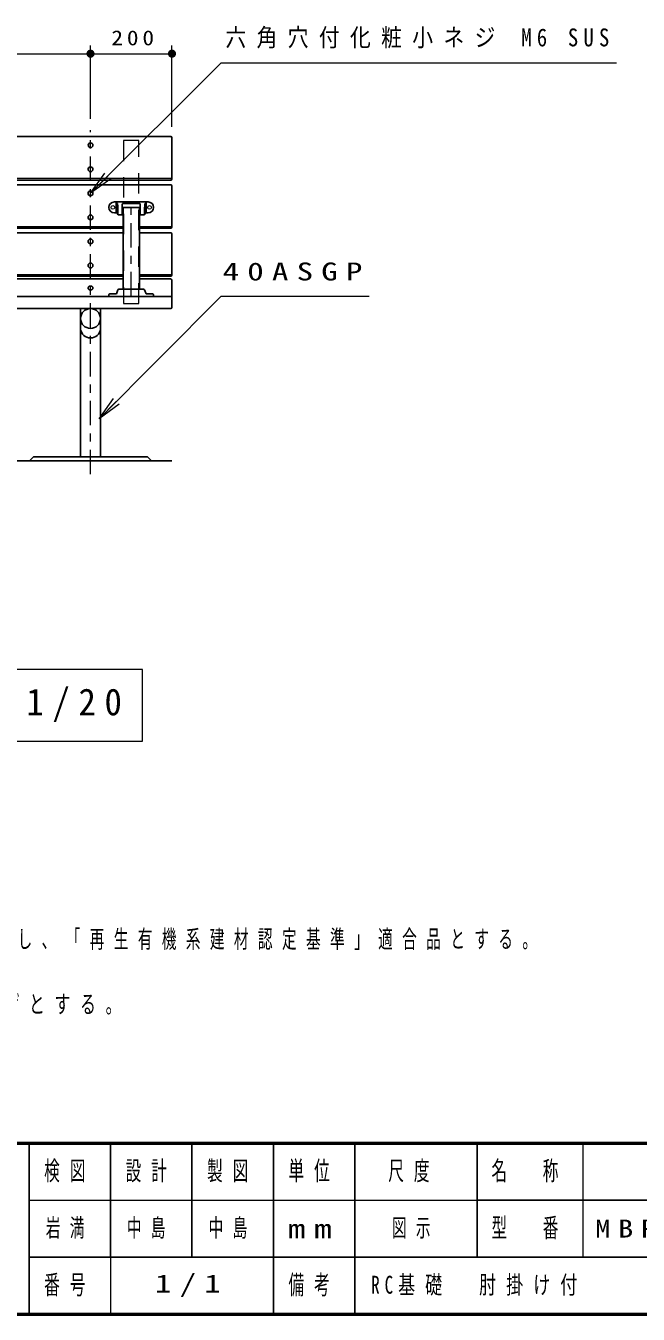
# Model space of a CAD drawing. Units: millimetres on the paper, scale 1:20. Extents: x -365 to 0, y 0 to 257.
# Drawn here: x -237.9 to -162.7, y 0 to 158.2 of the extents above; entities that cross this region are included whole.
import ezdxf

# ---------------------------------------------------------------- set-up
doc = ezdxf.new("R2010")
doc.units = ezdxf.units.MM
doc.linetypes.add('USER1', pattern=[4.5, 2.5, -2])
doc.linetypes.add('USER2', pattern=[6, 3, -1, 1, -1])
doc.layers.add('LY_1', color=7, linetype='Continuous', lineweight=25)
doc.layers.add('LY_3', color=7, linetype='Continuous', lineweight=13)
doc.styles.add('ＭＳ ゴシック', font='')
doc.styles.get('ＭＳ ゴシック').set_extended_font_data('MS Gothic')

# ---------------------------------------------------------------- blocks, each defined once
blk = doc.blocks.new('filled_dot')
at = {"color": 0, "linetype": 'Continuous', "lineweight": -2, "const_width": 1.25}
blk.add_lwpolyline([(-0.625, 0, 1), (0.625, 0, 1)], format="xyb", close=True, dxfattribs=at)

msp = doc.modelspace()

# ---------------------------------------------------------------- linework, layer by layer
at = {"layer": 'LY_1', "lineweight": 13}
for p, q in [((-229.955, 146.799), (-229.955, 155.799)), ((-219.955, 145.799), (-219.955, 155.799)), ((-264.955, 154.799), (-229.955, 154.799)), ((-229.955, 154.799), (-219.955, 154.799)), ((-309.705, 139.497), (-220.105, 139.497)), ((-229.955, 137.651), (-228.185, 140.125)), ((-229.955, 137.651), (-227.832, 139.771)), ((-227.478, 139.417), (-229.955, 137.651)), ((-263.955, 133.591), (-225.955, 133.591)), ((-223.955, 133.591), (-220.105, 133.591)), ((-263.955, 127.685), (-225.955, 127.685)), ((-223.955, 127.685), (-220.105, 127.685)), ((-228.911, 109.966), (-227.151, 112.446)), ((-228.911, 109.966), (-226.796, 112.094)), ((-226.441, 111.741), (-228.911, 109.966)), ((-223.555, 79.195), (-271.355, 79.195)), ((-223.555, 70.395), (-223.555, 79.195)), ((-271.355, 70.395), (-223.555, 70.395))]:
    msp.add_line(p, q, dxfattribs=at)
at = {"layer": 'LY_1'}
for p, q in [((-309.805, 144.62), (-220.105, 144.62)), ((-219.955, 144.47), (-219.955, 139.426)), ((-309.805, 139.276), (-220.105, 139.276)), ((-309.805, 138.715), (-220.105, 138.715)), ((-219.955, 133.52), (-219.955, 138.565)), ((-222.88, 136.595), (-227.03, 136.595)), ((-226.787, 136.483), (-226.787, 135.346)), ((-226.051, 135.095), (-226.051, 136.337)), ((-223.909, 136.387), (-226.001, 136.387)), ((-223.859, 135.095), (-223.859, 136.337)), ((-223.123, 136.483), (-223.123, 135.346)), ((-227.03, 135.245), (-226.715, 135.245)), ((-226.693, 135.232), (-226.596, 135.048)), ((-226.591, 135.57), (-226.591, 135.153)), ((-226.151, 134.995), (-226.508, 134.995)), ((-225.955, 125.87), (-225.955, 135.919)), ((-225.955, 135.919), (-223.955, 135.919)), ((-223.955, 125.87), (-223.955, 135.919)), ((-223.759, 134.995), (-223.402, 134.995)), ((-223.319, 135.57), (-223.319, 135.153)), ((-223.217, 135.232), (-223.314, 135.048)), ((-222.88, 135.245), (-223.194, 135.245)), ((-263.955, 133.37), (-225.955, 133.37)), ((-223.955, 133.37), (-220.105, 133.37)), ((-263.955, 132.809), (-225.955, 132.809)), ((-223.955, 132.809), (-220.105, 132.809)), ((-219.955, 127.615), (-219.955, 132.659)), ((-263.955, 127.465), (-225.955, 127.465)), ((-263.955, 127.132), (-225.955, 127.132)), ((-223.955, 127.465), (-220.105, 127.465)), ((-223.955, 127.132), (-220.105, 127.132)), ((-219.955, 123.65), (-219.955, 126.982)), ((-227.705, 124.995), (-227.694, 125.2)), ((-227.594, 125.295), (-226.821, 125.295)), ((-226.592, 125.805), (-226.774, 125.327)), ((-224.955, 125.87), (-226.499, 125.87)), ((-224.955, 125.87), (-223.411, 125.87)), ((-223.317, 125.805), (-223.136, 125.327)), ((-222.315, 125.295), (-223.089, 125.295)), ((-222.205, 124.995), (-222.216, 125.2)), ((-309.805, 124.995), (-220.105, 124.995)), ((-309.805, 123.5), (-220.105, 123.5)), ((-231.17, 123.495), (-231.17, 105.295)), ((-228.74, 123.495), (-228.74, 105.295)), ((-227.705, 124.995), (-222.205, 124.995)), ((-292.455, 104.795), (-219.955, 104.795)), ((-237.455, 104.794), (-236.955, 105.294)), ((-236.955, 105.294), (-222.955, 105.294)), ((-222.955, 105.294), (-222.455, 104.794))]:
    msp.add_line(p, q, dxfattribs=at)
at = {"layer": 'LY_1', "linetype": 'USER2', "lineweight": 13}
for p, q in [((-229.955, 103.167), (-229.955, 145.409)), ((-224.955, 124.995), (-224.955, 136.655))]:
    msp.add_line(p, q, dxfattribs=at)
at = {"layer": 'LY_1', "linetype": 'USER1', "lineweight": 13}
for p, q in [((-225.905, 144.12), (-225.905, 124.12)), ((-224.005, 144.12), (-225.905, 144.12)), ((-224.005, 124.12), (-224.005, 144.12)), ((-225.905, 124.12), (-224.005, 124.12))]:
    msp.add_line(p, q, dxfattribs=at)
at = {"layer": 'LY_1', "lineweight": 13}
for points in [[(-229.955, 137.651), (-213.906, 153.672), (-165.392, 153.672)], [(-228.911, 109.966), (-213.93, 125.035), (-195.737, 125.035)]]:
    msp.add_lwpolyline(points, dxfattribs=at)
at = {"layer": 'LY_1'}
for points in [[(-226.787, 136.483), (-226.749, 136.465), (-226.714, 136.442), (-226.684, 136.415), (-226.659, 136.382), (-226.642, 136.345), (-226.63, 136.303), (-226.622, 136.255), (-226.616, 136.199), (-226.611, 136.13), (-226.607, 136.054), (-226.603, 135.974), (-226.6, 135.892), (-226.598, 135.812), (-226.596, 135.736), (-226.594, 135.668), (-226.593, 135.61), (-226.592, 135.564), (-226.591, 135.535), (-226.591, 135.524), (-226.591, 135.535), (-226.591, 135.57)], [(-223.123, 136.483), (-223.16, 136.465), (-223.195, 136.442), (-223.225, 136.415), (-223.25, 136.382), (-223.268, 136.345), (-223.28, 136.303), (-223.288, 136.255), (-223.293, 136.199), (-223.298, 136.13), (-223.303, 136.054), (-223.306, 135.974), (-223.309, 135.892), (-223.312, 135.812), (-223.314, 135.736), (-223.316, 135.668), (-223.317, 135.61), (-223.318, 135.564), (-223.318, 135.535), (-223.319, 135.524), (-223.319, 135.535), (-223.319, 135.57)]]:
    msp.add_lwpolyline(points, dxfattribs=at)
msp.add_lwpolyline([(-229.66, 126.021), (-229.661, 126.042), (-229.664, 126.063), (-229.67, 126.084), (-229.677, 126.104), (-229.687, 126.123), (-229.699, 126.142), (-229.713, 126.16), (-229.729, 126.177), (-229.746, 126.192), (-229.765, 126.207), (-229.785, 126.219), (-229.807, 126.231), (-229.83, 126.241), (-229.854, 126.249), (-229.878, 126.255), (-229.904, 126.26), (-229.929, 126.262), (-229.955, 126.263), (-229.981, 126.262), (-230.006, 126.26), (-230.031, 126.255), (-230.056, 126.249), (-230.08, 126.241), (-230.102, 126.231), (-230.124, 126.219), (-230.145, 126.207), (-230.164, 126.192), (-230.181, 126.177), (-230.197, 126.16), (-230.211, 126.142), (-230.222, 126.123), (-230.232, 126.104), (-230.24, 126.084), (-230.246, 126.063), (-230.249, 126.042), (-230.25, 126.021), (-230.249, 126), (-230.246, 125.979), (-230.24, 125.958), (-230.232, 125.938), (-230.222, 125.918), (-230.211, 125.899), (-230.197, 125.882), (-230.181, 125.865), (-230.164, 125.849), (-230.145, 125.835), (-230.124, 125.822), (-230.102, 125.811), (-230.08, 125.801), (-230.056, 125.793), (-230.031, 125.786), (-230.006, 125.782), (-229.981, 125.779), (-229.955, 125.778), (-229.929, 125.779), (-229.904, 125.782), (-229.878, 125.786), (-229.854, 125.793), (-229.83, 125.801), (-229.807, 125.811), (-229.785, 125.822), (-229.765, 125.835), (-229.746, 125.849), (-229.729, 125.865), (-229.713, 125.882), (-229.699, 125.899), (-229.687, 125.918), (-229.677, 125.938), (-229.67, 125.958), (-229.664, 125.979), (-229.661, 126)], close=True, dxfattribs=at)
for centre, radius in [((-229.95, 143.557), 0.295), ((-229.955, 140.604), 0.295), ((-229.955, 137.651), 0.295), ((-229.955, 134.698), 0.295), ((-229.955, 131.745), 0.295), ((-229.955, 128.793), 0.295), ((-229.955, 122.28), 1.215)]:
    msp.add_circle(centre, radius, dxfattribs=at)
at = {"layer": 'LY_1', "lineweight": 13}
for centre in [(-227.205, 135.92), (-222.705, 135.92)]:
    msp.add_circle(centre, 0.225, dxfattribs=at)
at = {"layer": 'LY_1'}
for centre, radius, start, end in [((-220.105, 144.47), 0.15, 0, 90), ((-220.105, 139.426), 0.15, 270, 0), ((-220.105, 138.565), 0.15, 0, 90), ((-227.03, 135.92), 0.675, 90, 270), ((-226.001, 136.337), 0.05, 90, 180.00001), ((-223.909, 136.337), 0.05, 360, 90), ((-222.88, 135.92), 0.675, 270, 90), ((-226.715, 135.22), 0.025, 27.86749, 90), ((-226.508, 135.095), 0.1, 207.86749, 270), ((-226.151, 135.095), 0.1, 270, 0), ((-223.759, 135.095), 0.1, 180, 270), ((-223.402, 135.095), 0.1, 270, 332.13251), ((-223.194, 135.22), 0.025, 90, 152.13251), ((-220.105, 133.52), 0.15, 270, 0), ((-220.105, 132.659), 0.15, 0, 90), ((-220.105, 127.615), 0.15, 270, 0), ((-220.105, 126.982), 0.15, 0, 90), ((-227.594, 125.195), 0.1, 90, 177), ((-226.821, 125.345), 0.05, 270, 339.20314), ((-226.499, 125.77), 0.1, 90, 159.20314), ((-223.411, 125.77), 0.1, 20.79686, 90), ((-223.089, 125.345), 0.05, 200.79686, 270), ((-222.315, 125.195), 0.1, 3, 90), ((-220.105, 124.845), 0.15, 0, 90), ((-220.105, 123.65), 0.15, 270, 0), ((-229.955, 121.114), 1.222, 186.16716, 353.83282)]:
    msp.add_arc(centre, radius, start, end, dxfattribs=at)
at = {"layer": 'LY_3', "lineweight": 50}
for p, q in [((-365, 21), (0, 21)), ((-365, 0), (0, 0))]:
    msp.add_line(p, q, dxfattribs=at)
at = {"layer": 'LY_3', "lineweight": 25}
for p, q in [((-237.5, 21), (-237.5, 0)), ((-227.5, 21), (-227.5, 7)), ((-217.5, 21), (-217.5, 7)), ((-207.5, 21), (-207.5, 0)), ((-197.5, 21), (-197.5, 7)), ((-182.5, 21), (-182.5, 7)), ((-182.5, 14), (-70, 14)), ((-237.5, 7), (0, 7)), ((-197.5, 7), (-197.5, 0))]:
    msp.add_line(p, q, dxfattribs=at)
at = {"layer": 'LY_3'}
for p, q in [((-169.5, 21), (-169.5, 7)), ((-237.5, 14), (-182.5, 14)), ((-227.5, 7), (-227.5, 0))]:
    msp.add_line(p, q, dxfattribs=at)

# ---------------------------------------------------------------- block references
at = {"layer": 'LY_1', "lineweight": 13, "xscale": 0.4, "yscale": 0.4}
msp.add_blockref('filled_dot', (-229.955, 154.799), dxfattribs=at)
at = {"layer": 'LY_1', "lineweight": 13, "xscale": 0.4, "yscale": 0.4, "rotation": 180}
for p in [(-229.955, 154.799), (-219.955, 154.799)]:
    msp.add_blockref('filled_dot', p, dxfattribs=at)

# ---------------------------------------------------------------- texts
at = {"layer": 'LY_1', "style": 'ＭＳ ゴシック'}
for s, insert, char_height, attachment_point in [('\\T1.5;\\W0.85;六角穴付化粧小ネジ\\~M6\\~SUS', (-213.392, 156.672), 2.199, 4), ('\\T1.33;\\W1.15;200', (-224.538, 155.799), 1.833, 8), ('\\T1.5;\\W1.35;40ASGP', (-213.737, 128.035), 2.199, 4), ('\\T1.5;\\W0.95;正面図\u3000S=1/20', (-247.455, 74.795), 3.299, 5), ('\\T1.64;\\W0.6;合成木材は、木粉入り再生プラスチック（ポリプロピレン系、色：サンディーブラウン）とし、「再生有機系建材認定基準」適合品とする。', (-359.922, 44.696), 2.199, 7), ('\\T1.61;\\W0.65;肘掛けは、アルミ合金鋳物\u3000AC3Aとし、ウレタン樹脂塗料塗装（ダークグレー）仕上げとする。', (-359.922, 36.696), 2.199, 7), ('\\T1.64;\\W0.6;岩満', (-232.5, 10.5), 2.199, 5), ('\\T1.64;\\W0.6;中島', (-225.5, 10.5), 2.199, 4), ('\\T1.64;\\W0.6;中島', (-212.5, 10.5), 2.199, 5), ('\\T1.64;\\W0.6;図示', (-190, 10.5), 2.199, 5), ('\\T1.5;\\W1.25;MBR-B66Ａ+3KA', (-149.75, 10.5), 2.199, 5), ('\\T1.5;\\W1.35;1/1', (-217.5, 3.5), 2.199, 5), ('\\T1.58;\\W0.7;RC基礎\u3000肘掛け付', (-195.5, 3.5), 2.199, 4)]:
    msp.add_mtext(s, dxfattribs=dict(at, insert=insert, char_height=char_height, attachment_point=attachment_point))
at = {"layer": 'LY_3', "char_height": 2.346, "attachment_point": 5, "style": 'ＭＳ ゴシック'}
for s, insert in [('\\T1.64;\\W0.6;検図', (-232.5, 17.5)), ('\\T1.64;\\W0.6;設計', (-222.5, 17.5)), ('\\T1.64;\\W0.6;製図', (-212.5, 17.5)), ('\\T1.64;\\W0.6;単位', (-202.5, 17.5)), ('\\T1.64;\\W0.6;尺度', (-190.25, 17.5)), ('\\T1.64;\\W0.6;名\u3000称', (-176, 17.5)), ('\\T1.5;\\W1.35;mm', (-202.5, 10.5)), ('\\T1.64;\\W0.6;型\u3000番', (-176, 10.5)), ('\\T1.64;\\W0.6;番号', (-232.5, 3.5)), ('\\T1.64;\\W0.6;備考', (-202.5, 3.5))]:
    msp.add_mtext(s, dxfattribs=dict(at, insert=insert))

doc.saveas('drawing.dxf')
